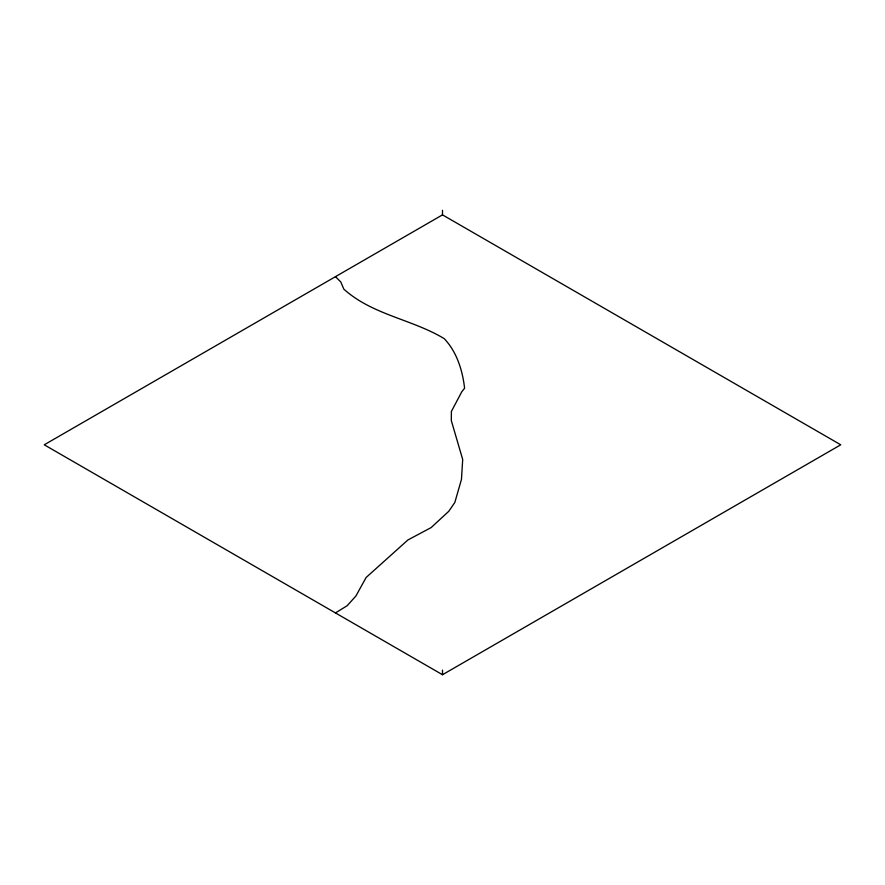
<?xml version="1.0" encoding="UTF-8"?>
<svg xmlns="http://www.w3.org/2000/svg" width="885" height="885" viewBox="0 0 885 885"><rect width="100%" height="100%" fill="white"/><g stroke="black" fill="none" stroke-linecap="round" stroke-linejoin="round"><path stroke-width="1.33" d="M335.459 612.929L347.141 605.727L355.903 596.003L366.136 577.474L407.941 539.938L431.095 527.615L448.772 511.309L454.835 502.448L461.461 479.393L462.7 459.492L451.317 420.596L451.383 411.448L461.76 391.812L464.592 388.238C462.589 370.549 456.848 351.865 444.204 338.634C412.1 319.242 372.408 314.916 343.8 289.107L340.813 281.983L335.459 276.673M442.5 214.867L44.25 444.801L442.5 674.724L840.75 444.801L442.5 214.867L442.5 210.276M442.5 670.133L442.5 674.724"/></g></svg>
